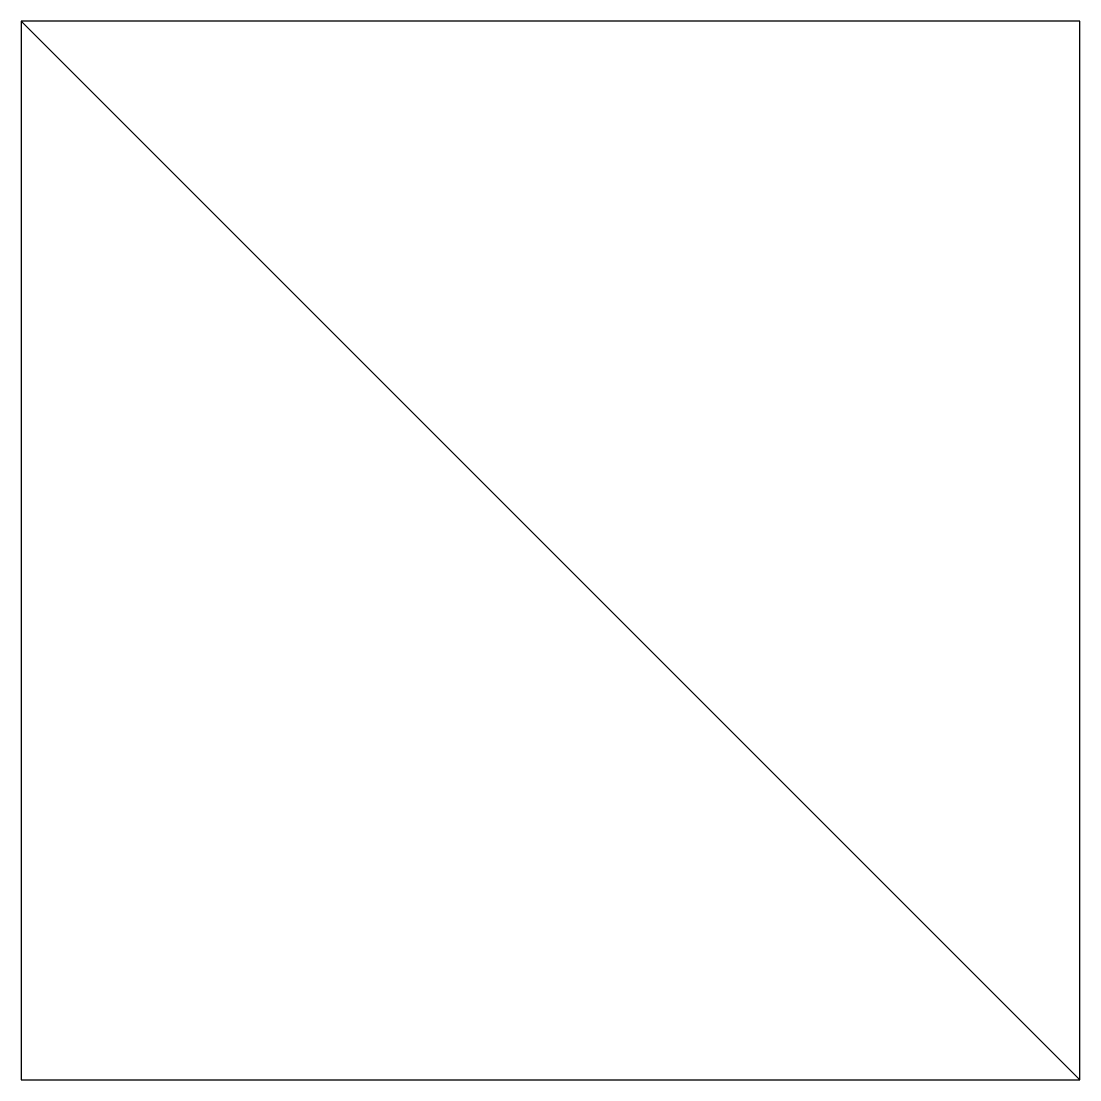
# Model space of a CAD drawing. Extents: x 1636.5 to 1660.5, y 463.9 to 487.9.
import ezdxf

# ---------------------------------------------------------------- set-up
doc = ezdxf.new("R2010")
doc.units = 0
doc.header["$LTSCALE"] = 96
doc.header["$MEASUREMENT"] = 0
doc.layers.get('0').update_dxf_attribs({"linetype": 'CONTINUOUS'})

msp = doc.modelspace()

# ---------------------------------------------------------------- linework, layer by layer
for p, q in [((1636.512, 487.929), (1636.512, 463.929)), ((1660.512, 487.929), (1636.512, 487.929)), ((1636.512, 463.929), (1660.512, 463.929))]:
    msp.add_line(p, q)
at = {"linetype": 'CONTINUOUS', "ltscale": 0.25}
msp.add_line((1636.512, 487.929), (1660.512, 463.929), dxfattribs=at)
at = {"ltscale": 0.25}
msp.add_line((1660.512, 463.929), (1660.512, 487.929), dxfattribs=at)

doc.saveas('drawing.dxf')
